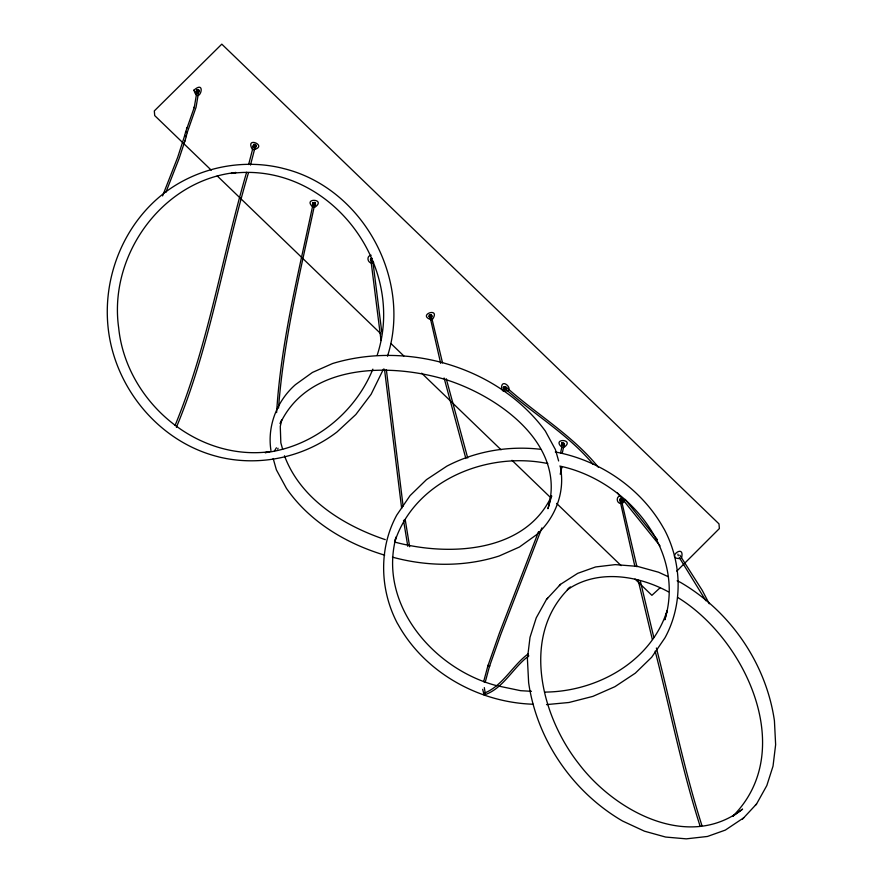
<?xml version="1.0" encoding="UTF-8"?>
<svg xmlns="http://www.w3.org/2000/svg" width="883" height="883" viewBox="0 0 883 883"><rect width="100%" height="100%" fill="white"/><g stroke="black" fill="none" stroke-linecap="round" stroke-linejoin="round"><path stroke-width="1.32" d="M276.611 412.582C280.926 341.842 298.675 272.637 313.167 203.476L313.399 202.571M278.52 408.101C283.763 338.774 300.551 270.838 314.988 202.98L314.315 202.328M503.167 387.317L503.354 388.697M503.63 387.383L504.171 389.26L506.434 388.873M560.584 453.056L562.548 443.509L563.475 443.255L564.16 443.928L562.427 452.549M396.169 536.842C377.703 604.193 433.674 669.259 496.654 685.672M281.776 419.878L280.275 426.39L280.838 442.847L282.659 449.304M560.23 474.215L562.052 466.621M395.639 538.233L394.668 542.14C414.546 480.22 487.328 451.081 547.78 463.553M184.525 136.28L185.772 131.424M186.136 136.699L187.384 131.832M248.62 164.558L253.576 145.518M250.474 165.066L255.43 146.026L254.238 144.878M246.622 172.273C221.931 256.434 208.675 344.138 175.044 425.496M248.465 172.77C223.41 257.295 210.474 345.595 176.401 427.306M277.748 449.105L277.99 448.2M185.529 132.34L194.459 106.821L194.205 107.748L197.008 91.269L198.178 90.099L198.863 90.772L196.059 107.24L187.141 132.759M487.813 666.135L499.458 632.968L538.542 531.687M186.512 128.642L186.754 127.726M165.861 192.351L179.017 158.752L185.198 140.165M184.768 135.364L177.649 157.417L162.582 195.916M184.955 141.081L186.379 135.783M483.641 681.687L488.056 665.241M485.142 682.493L489.657 665.672L489.425 666.566L500.827 634.281L541.875 527.913M280.904 421.07L280.165 423.652C308.686 362.913 391.202 362.99 446.555 379.856C499.337 396.677 567.018 444.977 547.935 508.729L550.539 499.712M377.262 354.955C407.074 263.962 328.266 160.783 231.236 173.443L235.971 172.494C162.075 180.187 108.355 255.584 118.686 327.913C126.037 400.705 196.059 461.301 269.823 451.688L265.088 452.648C312.858 446.93 354.811 413.476 372.858 369.149M383.509 369.028L371.103 394.304L355.849 414.513L336.964 432.008C303.73 457.438 259.503 466.831 218.818 456.952L218.233 456.765C159.668 442.184 115.32 388.84 108.311 329.381C102.251 278.465 123.024 225.264 163.631 193.52L164.095 193.134C197.328 167.693 241.556 158.3 282.24 168.178L282.825 168.366C362.394 187.262 412.295 278.807 387.516 356.147M677.923 554.149L678.254 555.76M550.275 500.109L551.643 496.345M276.401 447.78L274.194 451.434M253.377 145.22L253.101 146.048M255.772 146.192L255.143 147.008M312.67 202.571L312.56 204.591M313.057 202.803L313.012 204.768M312.869 203.741L314.006 202.748L315.386 203.399M315.286 204.889L314.977 202.538M429.138 314.944L429.491 317.494M429.326 316.114L431.003 315.143L432.019 316.257M503.674 387.847L505.12 386.489M561.643 442.802L561.996 445.352M619.7 499.811L620.837 498.807L622.217 499.458M622.129 500.959L622.162 498.994L621.334 498.376M624.7 500.617L622.934 502.924M681.654 557.526C684.932 542.581 664.866 559.403 680.528 558.509M551.654 495.838C525.131 553.321 447.78 556.533 394.491 541.996M668.464 576.798L658.575 572.228L637.416 566.367L615.241 564.623L595.606 566.952L577.714 573.332L560.528 584.336L546.489 599.414L536.235 617.857L530.021 637.305L527.405 658.762L528.63 682.625C536.875 739.844 572.703 792.062 622.614 821.058L644.469 831.19L665.627 837.051L686.279 838.85L707.438 836.466L725.34 830.086L743.707 817.813M742.526 819.082L756.554 804.005L766.819 785.561L773.033 766.113L775.638 744.645L774.424 720.782C766.179 663.575 730.351 611.356 680.44 582.361L677.129 580.804M546.489 599.414L547.648 598.177M559.347 585.595L560.528 584.336M755.406 805.241L756.554 804.005M660.318 587.581L651.897 595.33L635.02 579.049M676.775 571.135L719.38 528.553L718.983 523.873L221.799 44.15L154.315 110.916L154.713 115.596L211.28 170.176M528.398 653.718C512.361 665.44 502.681 686.279 483.707 693.365L485.319 693.762L484.303 687.603M528.84 655.87C512.935 667.493 503.453 688.685 484.16 694.976L482.659 689.347M196.743 89.713L196.081 92.207M198.421 92.858L199.028 91.037M255.209 147.66L255.651 145.342L253.774 144.867M315.639 204.768L313.851 205.386M429.922 314.834L429.293 316.644L430.308 317.759M431.346 317.615L431.942 315.628L430.948 314.69L429.8 315.904L440.683 363.366M432.56 319.238C441.025 306.511 416.599 314.867 431.136 319.723M503.862 386.909L505.771 386.644M505.694 389.348L506.323 388.52L505.827 387.107L504.303 387.03L504.325 387.924C533.354 414.149 567.868 434.072 593.199 464.315M562.427 442.681L561.798 443.509C560.837 446.191 565.495 446.169 564.347 443.619C563.277 441.831 560.33 444.292 562.758 444.966M620.296 498.52L619.667 500.341L621.224 501.478M621.93 501.301L622.824 499.48L622.107 498.277M568.199 588.652L570.418 587.029C520.407 634.314 540.76 715.495 578.795 763.773C614.568 811.013 688.486 851.4 742.592 809.104L732.636 816.378C798.122 751.234 745.395 638.74 677.614 597.416M567.283 589.822C597.206 568.873 637.99 575.252 668.431 591.831M253.531 144.514L254.216 144.282M254.701 147.825L255.949 147.174L256.07 145.154M314.679 207.35C327.317 198.686 301.533 197.373 313.178 207.273M371.147 255.231C365.176 256.048 368.487 265.43 373.641 262.383M505.628 388.708L503.597 387.913M563.641 447.582C576.279 438.917 550.495 437.593 562.14 447.493M620.44 495.771C615.495 496.323 616.61 504.248 621.511 503.42M621.157 500.838L622.338 499.491M544.977 692.095C596.687 691.665 650.826 661.974 667.084 610.705L664.822 619.822C686.19 549.634 626.676 480.098 559.778 466.069M546.511 704.601L568.961 702.493L592.879 696.378L614.888 686.698L635.307 673.177L651.687 657.239L665.009 637.747C683.232 604.347 681.963 562.736 664.314 529.392L663.751 528.509C641.455 488.42 600.142 460.341 555.308 451.964M253.498 149.68C268.796 146.247 244.9 135.585 252.152 149.05M313.785 204.746L315.507 203.421M372.085 258.3L370.419 259.271L371.401 260.915M505.208 389.58L503.84 389.226M540.716 449.315C508.608 445.573 475.573 451.147 446.864 466.147L426.456 479.668L410.065 495.617L396.754 515.109C378.531 548.498 379.8 590.109 397.449 623.464L398.012 624.336C424.69 672.526 478.63 702.515 533.122 704.226M531.456 691.312L520.639 690.683L497.979 685.948M384.668 555.153C346.257 543.663 309.569 521.82 286.445 488.376L276.368 469.811L273.178 458.509M392.449 557.151C427.195 566.632 464.778 567.063 499.204 555.981L519.392 547.041L536.367 534.844C555.241 518.266 565.363 492.129 560.407 467.25M385.264 539.634C343.388 525.495 300.452 498.972 284.469 455.749M198.145 89.514L199.282 90.353M197.317 92.362C194.9 91.777 197.406 88.576 198.852 90.541L199.083 91.501M197.373 93.002C194.944 92.285 197.549 88.907 198.907 91.004M254.944 144.315L255.595 144.624M430.253 317.118L429.259 316.169M502.637 390.739C518.233 393.222 500.087 374.425 501.632 389.646M506.721 387.593C536.963 414.635 572.703 435.44 598.442 467.361M217.24 175.927L380.981 333.917M390.904 343.498L403.807 355.937M421.666 373.178L501.058 449.778M511.974 460.308L550.672 497.659M556.621 503.398L621.135 565.639M430.97 314.723L442.526 362.858M313.31 204.514L312.803 203.807M253.686 147.571C251.732 145.993 255.43 143.852 255.871 146.302M625.131 499.381L657.416 539.701M617.559 493.023L660.031 545.893M679.833 555.175L702.294 590.451L709.259 603.784M679.303 557.57L705.903 600.76M701.952 825.638C683.332 767.415 671.654 707.173 656.378 648.023M700.109 826.19C681.72 768.828 670.23 709.457 655.164 651.168M558.641 460.97L555.451 449.668L545.374 431.114C498.487 367.019 407.758 340.717 332.615 363.509L312.427 372.449L295.452 384.646C276.953 400.871 267.074 426.048 270.96 450.507M467.725 458.023L446.268 378.785M465.871 458.542L444.094 377.979M653.85 637.526L640.285 580.859M652.316 639.358L638.133 580.098M636.941 566.754L621.146 499.149L619.965 500.286L634.789 565.992M405.198 519.502L409.657 546.765M403.542 520.297L407.803 546.334M403.112 506.191L386.357 369.668M401.666 508.487L384.502 369.226M372.869 261.434L381.776 332.063M370.683 258.388L381.026 340.518M193.94 90.121C198.752 106.755 207.472 78.499 193.94 90.121"/></g></svg>
